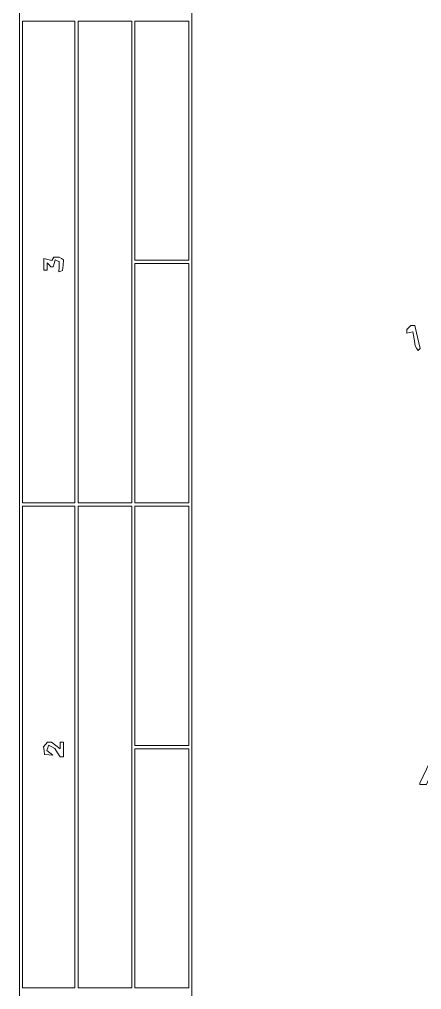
# Paper-space layout 'AN-07-DGE-065' of a CAD drawing. Header units: metres, sheet in millimetres. Extents: x 12 to 193, y 4 to 291.
# Drawn here: x 29.6 to 61, y 118.6 to 194.3 of the extents above; entities that cross this region are included whole.
import ezdxf

# ---------------------------------------------------------------- set-up
doc = ezdxf.new("R2010")
doc.units = ezdxf.units.M
doc.layers.add('DGE_CONTORNOS', color=7, linetype='Continuous', lineweight=0)
doc.layers.add('DGE_DATOS', color=7, linetype='Continuous', lineweight=0)

# ---------------------------------------------------------------- blocks, each defined once
blk = doc.blocks.new('LP_REF_DGE_MT_065')
at = {"layer": 'DGE_CONTORNOS'}
for points in [[(29.612, 147.687), (29.612, 25.259), (111.337, 25.259), (193.061, 25.259), (193.061, 147.687), (193.061, 270.115), (111.337, 270.115), (29.612, 270.115)], [(192.807, 164.007), (192.807, 58.152), (117.941, 58.152), (43.074, 58.152), (43.074, 164.007), (43.074, 269.861), (117.941, 269.861), (192.807, 269.861)], [(33.93, 175.373), (33.93, 156.577), (31.898, 156.577), (29.866, 156.577), (29.866, 175.373), (29.866, 194.169), (31.898, 194.169), (33.93, 194.169)], [(38.375, 175.373), (38.375, 156.577), (36.28, 156.577), (34.184, 156.577), (34.184, 175.373), (34.184, 194.169), (36.28, 194.169), (38.375, 194.169)], [(42.82, 184.835), (42.82, 175.5), (40.725, 175.5), (38.629, 175.5), (38.629, 184.835), (38.629, 194.169), (40.725, 194.169), (42.82, 194.169)], [(32.215, 175.627), (32.137, 175.499), (31.827, 175.577), (31.517, 175.655), (31.517, 175.196), (31.517, 174.738), (31.644, 174.738), (31.771, 174.738), (31.771, 175.017), (31.771, 175.297), (31.924, 175.144), (32.076, 174.992), (32.163, 174.992), (32.25, 174.992), (32.319, 175.259), (32.389, 175.527), (32.557, 175.468), (32.724, 175.409), (32.704, 175.004), (32.685, 174.598), (32.831, 174.646), (32.978, 174.694), (33.019, 175.115), (33.06, 175.537), (32.892, 175.644), (32.724, 175.75), (32.509, 175.752), (32.294, 175.754)], [(42.82, 165.912), (42.82, 156.577), (40.725, 156.577), (38.629, 156.577), (38.629, 165.912), (38.629, 175.246), (40.725, 175.246), (42.82, 175.246)], [(59.991, 170.268), (59.838, 170.115), (59.838, 169.962), (59.838, 169.809), (60.076, 169.871), (60.314, 169.933), (60.397, 169.383), (60.481, 168.833), (60.597, 168.646), (60.713, 168.459), (60.789, 168.534), (60.864, 168.61), (60.659, 169.515), (60.453, 170.42), (60.298, 170.42), (60.143, 170.42)], [(33.93, 137.527), (33.93, 118.731), (31.898, 118.731), (29.866, 118.731), (29.866, 137.527), (29.866, 156.323), (31.898, 156.323), (33.93, 156.323)], [(38.375, 137.527), (38.375, 118.731), (36.28, 118.731), (34.184, 118.731), (34.184, 137.527), (34.184, 156.323), (36.28, 156.323), (38.375, 156.323)], [(42.82, 146.989), (42.82, 137.654), (40.725, 137.654), (38.629, 137.654), (38.629, 146.989), (38.629, 156.323), (40.725, 156.323), (42.82, 156.323)], [(31.65, 137.725), (31.498, 137.541), (31.539, 137.248), (31.581, 136.956), (31.898, 136.92), (32.216, 136.885), (31.977, 137.073), (31.739, 137.261), (31.817, 137.463), (31.894, 137.665), (32.132, 137.538), (32.37, 137.41), (32.582, 137.088), (32.793, 136.765), (32.917, 136.765), (33.041, 136.765), (33.041, 137.337), (33.041, 137.908), (32.914, 137.908), (32.787, 137.908), (32.787, 137.645), (32.787, 137.382), (32.453, 137.645), (32.118, 137.908), (31.96, 137.908), (31.802, 137.908)], [(42.82, 128.066), (42.82, 118.731), (40.725, 118.731), (38.629, 118.731), (38.629, 128.066), (38.629, 137.4), (40.725, 137.4), (42.82, 137.4)], [(61.368, 135.795), (60.854, 134.698), (60.854, 134.652), (60.854, 134.606), (61.111, 134.606), (61.368, 134.606), (61.512, 134.924), (61.657, 135.241), (62.211, 135.241), (62.765, 135.241), (62.909, 134.924), (63.054, 134.606), (63.351, 134.606), (63.648, 134.606), (63.648, 134.671), (63.648, 134.735), (63.065, 135.814), (62.482, 136.892), (62.182, 136.892), (61.882, 136.892)]]:
    blk.add_lwpolyline(points, close=True, dxfattribs=at)

psp = doc.layouts.new('AN-07-DGE-065')

# ---------------------------------------------------------------- block references
at = {"layer": 'DGE_DATOS'}
psp.add_blockref('LP_REF_DGE_MT_065', (0, 0), dxfattribs=at)

doc.saveas('drawing.dxf')
